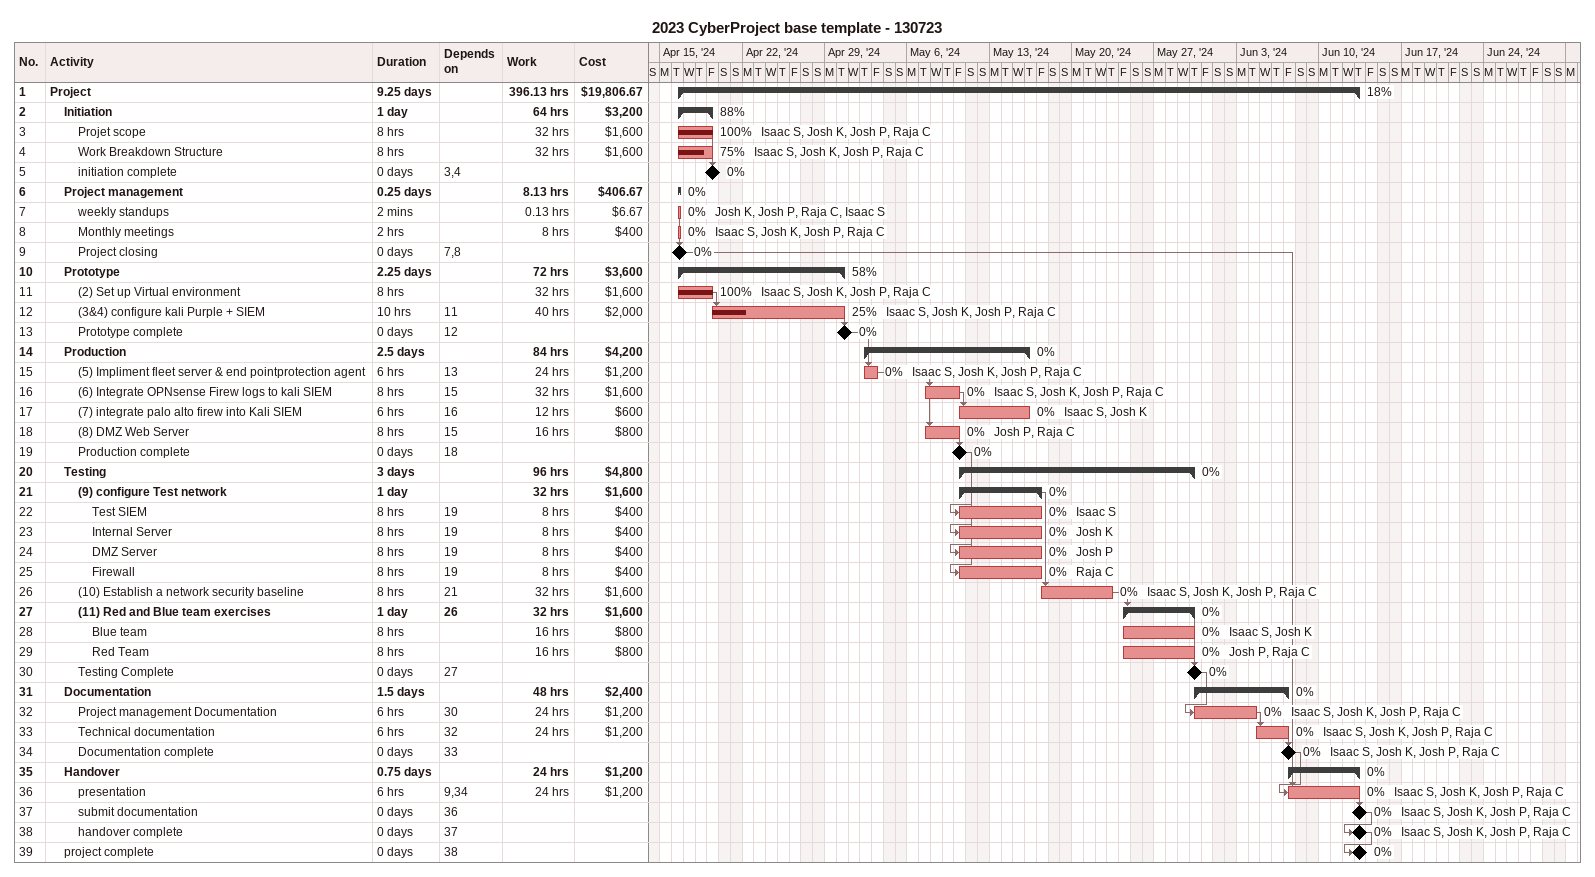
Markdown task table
2023 CyberProject base template - 130723

| ID | Level | Task | Duration | Start | Finish | Predecessors | Resources | % complete | Work (h) | Cost ($) |
|---|---|---|---|---|---|---|---|---|---|---|
| 1 | 1 | **Project** | 9.25d | 2024-04-16 | 2024-06-13 |  |  | 18 | 396.13 | 19806.67 |
| 2 | 2 | **Initiation** | 1d | 2024-04-16 | 2024-04-19 |  |  | 88 | 64 | 3200 |
| 3 | 3 | Projet scope | 8h | 2024-04-16 | 2024-04-19 |  | Isaac S, Josh K, Josh P, Raja C | 100 | 32 | 1600 |
| 4 | 3 | Work Breakdown Structure | 8h | 2024-04-16 | 2024-04-19 |  | Isaac S, Josh K, Josh P, Raja C | 75 | 32 | 1600 |
| 5 | 3 | initiation complete | 0d | 2024-04-19 | 2024-04-19 | 3, 4 |  | 0 |  |  |
| 6 | 2 | **Project management** | 0.25d | 2024-04-16 | 2024-04-16 |  |  | 0 | 8.13 | 406.67 |
| 7 | 3 | weekly standups | 2min | 2024-04-16 | 2024-04-16 |  | Josh K, Josh P, Raja C, Isaac S | 0 | 0.13 | 6.67 |
| 8 | 3 | Monthly meetings | 2h | 2024-04-16 | 2024-04-16 |  | Isaac S, Josh K, Josh P, Raja C | 0 | 8 | 400 |
| 9 | 3 | Project closing | 0d | 2024-04-16 | 2024-04-16 | 7, 8 |  | 0 |  |  |
| 10 | 2 | **Prototype** | 2.25d | 2024-04-16 | 2024-04-30 |  |  | 58 | 72 | 3600 |
| 11 | 3 | (2) Set up Virtual environment | 8h | 2024-04-16 | 2024-04-19 |  | Isaac S, Josh K, Josh P, Raja C | 100 | 32 | 1600 |
| 12 | 3 | (3&4) configure kali Purple + SIEM | 10h | 2024-04-19 | 2024-04-30 | 11 | Isaac S, Josh K, Josh P, Raja C | 25 | 40 | 2000 |
| 13 | 3 | Prototype complete | 0d | 2024-04-30 | 2024-04-30 | 12 |  | 0 |  |  |
| 14 | 2 | **Production** | 2.5d | 2024-05-02 | 2024-05-16 |  |  | 0 | 84 | 4200 |
| 15 | 3 | (5) Impliment fleet server & end pointprotection agent | 6h | 2024-05-02 | 2024-05-03 | 13 | Isaac S, Josh K, Josh P, Raja C | 0 | 24 | 1200 |
| 16 | 3 | (6) Integrate OPNsense Firew logs to kali SIEM | 8h | 2024-05-07 | 2024-05-10 | 15 | Isaac S, Josh K, Josh P, Raja C | 0 | 32 | 1600 |
| 17 | 3 | (7) integrate palo alto firew into Kali SIEM | 6h | 2024-05-10 | 2024-05-16 | 16 | Isaac S, Josh K | 0 | 12 | 600 |
| 18 | 3 | (8) DMZ Web Server | 8h | 2024-05-07 | 2024-05-10 | 15 | Josh P, Raja C | 0 | 16 | 800 |
| 19 | 3 | Production complete | 0d | 2024-05-10 | 2024-05-10 | 18 |  | 0 |  |  |
| 20 | 2 | **Testing** | 3d | 2024-05-10 | 2024-05-30 |  |  | 0 | 96 | 4800 |
| 21 | 3 | **(9) configure Test network** | 1d | 2024-05-10 | 2024-05-17 |  |  | 0 | 32 | 1600 |
| 22 | 4 | Test SIEM | 8h | 2024-05-10 | 2024-05-17 | 19 | Isaac S | 0 | 8 | 400 |
| 23 | 4 | Internal Server | 8h | 2024-05-10 | 2024-05-17 | 19 | Josh K | 0 | 8 | 400 |
| 24 | 4 | DMZ Server | 8h | 2024-05-10 | 2024-05-17 | 19 | Josh P | 0 | 8 | 400 |
| 25 | 4 | Firewall | 8h | 2024-05-10 | 2024-05-17 | 19 | Raja C | 0 | 8 | 400 |
| 26 | 3 | (10) Establish a network security baseline | 8h | 2024-05-17 | 2024-05-23 | 21 | Isaac S, Josh K, Josh P, Raja C | 0 | 32 | 1600 |
| 27 | 3 | **(11) Red and Blue team exercises** | 1d | 2024-05-24 | 2024-05-30 | 26 |  | 0 | 32 | 1600 |
| 28 | 4 | Blue team | 8h | 2024-05-24 | 2024-05-30 |  | Isaac S, Josh K | 0 | 16 | 800 |
| 29 | 4 | Red Team | 8h | 2024-05-24 | 2024-05-30 |  | Josh P, Raja C | 0 | 16 | 800 |
| 30 | 3 | Testing Complete | 0d | 2024-05-30 | 2024-05-30 | 27 |  | 0 |  |  |
| 31 | 2 | **Documentation** | 1.5d | 2024-05-30 | 2024-06-07 |  |  | 0 | 48 | 2400 |
| 32 | 3 | Project management Documentation | 6h | 2024-05-30 | 2024-06-04 | 30 | Isaac S, Josh K, Josh P, Raja C | 0 | 24 | 1200 |
| 33 | 3 | Technical documentation | 6h | 2024-06-04 | 2024-06-07 | 32 | Isaac S, Josh K, Josh P, Raja C | 0 | 24 | 1200 |
| 34 | 3 | Documentation complete | 0d | 2024-06-07 | 2024-06-07 | 33 | Isaac S, Josh K, Josh P, Raja C | 0 |  |  |
| 35 | 2 | **Handover** | 0.75d | 2024-06-07 | 2024-06-13 |  |  | 0 | 24 | 1200 |
| 36 | 3 | presentation | 6h | 2024-06-07 | 2024-06-13 | 9, 34 | Isaac S, Josh K, Josh P, Raja C | 0 | 24 | 1200 |
| 37 | 3 | submit documentation | 0d | 2024-06-13 | 2024-06-13 | 36 | Isaac S, Josh K, Josh P, Raja C | 0 |  |  |
| 38 | 3 | handover complete | 0d | 2024-06-13 | 2024-06-13 | 37 | Isaac S, Josh K, Josh P, Raja C | 0 |  |  |
| 39 | 2 | project complete | 0d | 2024-06-13 | 2024-06-13 | 38 |  | 0 |  |  |
